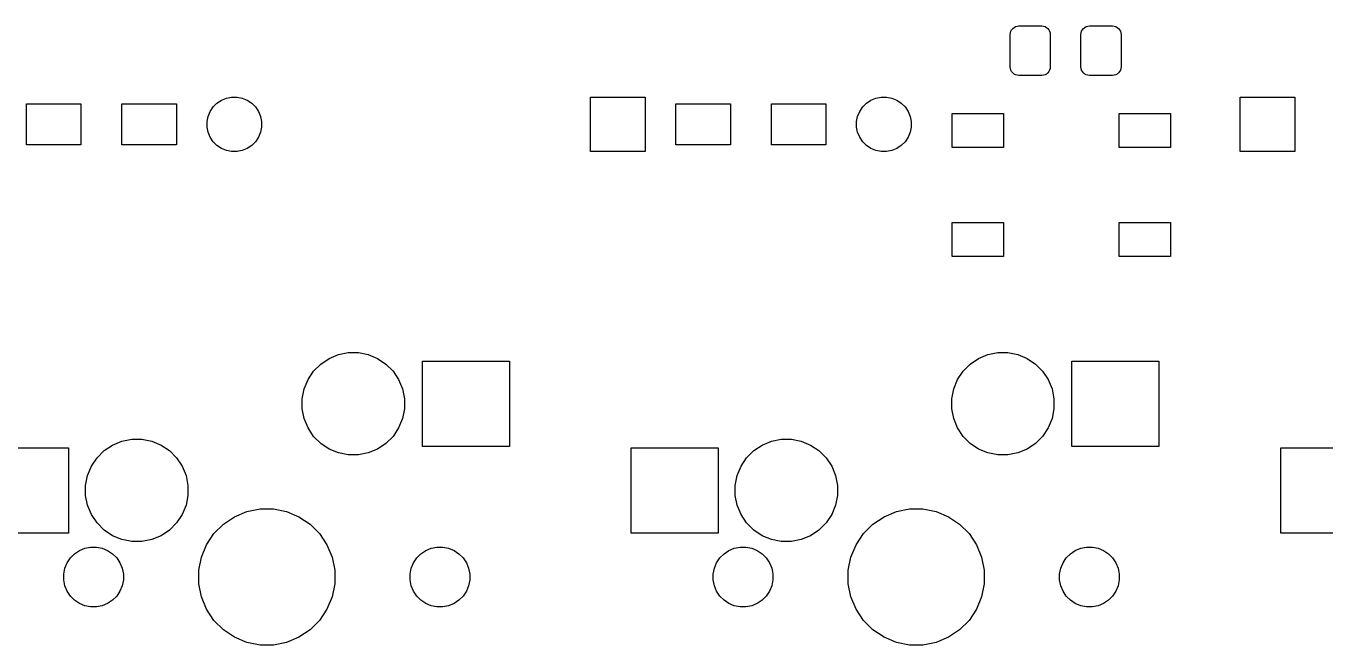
# Model space of a CAD drawing. Extents: x 49 to 351, y -118 to -25.
# Drawn here: x 121.53 to 159.63, y -73.43 to -55.28 of the extents above; entities that cross this region are included whole.
import ezdxf

# ---------------------------------------------------------------- set-up
doc = ezdxf.new("R2010")
doc.units = 0
doc.layers.add('BLACK', color=7, linetype='CONTINUOUS')

msp = doc.modelspace()

# ---------------------------------------------------------------- linework, layer by layer
at = {"layer": 'BLACK', "linetype": 'CONTINUOUS'}
for p, q in [((150.394, -55.532), (150.399, -55.4832)), ((150.394, -56.482), (150.394, -55.532)), ((150.399, -55.4832), (150.413, -55.4363)), ((150.413, -55.4363), (150.436, -55.3931)), ((150.436, -55.3931), (150.467, -55.3552)), ((150.467, -55.3552), (150.505, -55.3241)), ((150.505, -55.3241), (150.548, -55.301)), ((150.548, -55.301), (150.595, -55.2868)), ((150.595, -55.2868), (150.644, -55.282)), ((150.644, -55.282), (151.319, -55.282)), ((151.319, -55.282), (151.368, -55.2868)), ((151.368, -55.2868), (151.415, -55.301)), ((151.415, -55.301), (151.458, -55.3241)), ((151.458, -55.3241), (151.496, -55.3552)), ((151.496, -55.3552), (151.527, -55.3931)), ((151.527, -55.3931), (151.55, -55.4363)), ((151.55, -55.4363), (151.564, -55.4832)), ((151.564, -55.4832), (151.569, -55.532)), ((151.569, -55.532), (151.569, -56.482)), ((152.469, -55.532), (152.474, -55.4832)), ((152.469, -56.482), (152.469, -55.532)), ((152.474, -55.4832), (152.488, -55.4363)), ((152.488, -55.4363), (152.511, -55.3931)), ((152.511, -55.3931), (152.542, -55.3552)), ((152.542, -55.3552), (152.58, -55.3241)), ((152.58, -55.3241), (152.623, -55.301)), ((152.623, -55.301), (152.67, -55.2868)), ((152.67, -55.2868), (152.719, -55.282)), ((152.719, -55.282), (153.394, -55.282)), ((153.394, -55.282), (153.443, -55.2868)), ((153.443, -55.2868), (153.49, -55.301)), ((153.49, -55.301), (153.533, -55.3241)), ((153.533, -55.3241), (153.571, -55.3552)), ((153.571, -55.3552), (153.602, -55.3931)), ((153.602, -55.3931), (153.625, -55.4363)), ((153.625, -55.4363), (153.639, -55.4832)), ((153.639, -55.4832), (153.644, -55.532)), ((153.644, -55.532), (153.644, -56.482)), ((150.399, -56.5308), (150.394, -56.482)), ((150.413, -56.5777), (150.399, -56.5308)), ((150.436, -56.6209), (150.413, -56.5777)), ((150.467, -56.6588), (150.436, -56.6209)), ((150.505, -56.6899), (150.467, -56.6588)), ((150.548, -56.713), (150.505, -56.6899)), ((150.595, -56.7272), (150.548, -56.713)), ((150.644, -56.732), (150.595, -56.7272)), ((151.319, -56.732), (150.644, -56.732)), ((151.368, -56.7272), (151.319, -56.732)), ((151.415, -56.713), (151.368, -56.7272)), ((151.458, -56.6899), (151.415, -56.713)), ((151.496, -56.6588), (151.458, -56.6899)), ((151.527, -56.6209), (151.496, -56.6588)), ((151.55, -56.5777), (151.527, -56.6209)), ((151.564, -56.5308), (151.55, -56.5777)), ((151.569, -56.482), (151.564, -56.5308)), ((152.474, -56.5308), (152.469, -56.482)), ((152.488, -56.5777), (152.474, -56.5308)), ((152.511, -56.6209), (152.488, -56.5777)), ((152.542, -56.6588), (152.511, -56.6209)), ((152.58, -56.6899), (152.542, -56.6588)), ((152.623, -56.713), (152.58, -56.6899)), ((152.67, -56.7272), (152.623, -56.713)), ((152.719, -56.732), (152.67, -56.7272)), ((153.394, -56.732), (152.719, -56.732)), ((153.443, -56.7272), (153.394, -56.732)), ((153.49, -56.713), (153.443, -56.7272)), ((153.533, -56.6899), (153.49, -56.713)), ((153.571, -56.6588), (153.533, -56.6899)), ((153.602, -56.6209), (153.571, -56.6588)), ((153.625, -56.5777), (153.602, -56.6209)), ((153.639, -56.5308), (153.625, -56.5777)), ((153.644, -56.482), (153.639, -56.5308)), ((127.128, -57.5446), (127.259, -57.457)), ((127.259, -57.457), (127.405, -57.3967)), ((127.405, -57.3967), (127.559, -57.366)), ((127.559, -57.366), (127.717, -57.366)), ((127.717, -57.366), (127.871, -57.3967)), ((127.871, -57.3967), (128.017, -57.457)), ((128.017, -57.457), (128.148, -57.5446)), ((138.088, -58.966), (138.088, -57.366)), ((138.088, -57.366), (139.688, -57.366)), ((139.688, -57.366), (139.688, -58.966)), ((146.178, -57.5446), (146.309, -57.457)), ((146.309, -57.457), (146.455, -57.3967)), ((146.455, -57.3967), (146.609, -57.366)), ((146.609, -57.366), (146.767, -57.366)), ((146.767, -57.366), (146.921, -57.3967)), ((146.921, -57.3967), (147.067, -57.457)), ((147.067, -57.457), (147.198, -57.5446)), ((157.138, -58.966), (157.138, -57.366)), ((157.138, -57.366), (158.738, -57.366)), ((158.738, -57.366), (158.738, -58.966)), ((121.538, -58.766), (121.538, -57.566)), ((121.538, -57.566), (123.138, -57.566)), ((123.138, -57.566), (123.138, -58.766)), ((124.338, -58.766), (124.338, -57.566)), ((124.338, -57.566), (125.938, -57.566)), ((125.938, -57.566), (125.938, -58.766)), ((126.869, -57.9326), (126.929, -57.7871)), ((126.929, -57.7871), (127.017, -57.656)), ((127.017, -57.656), (127.128, -57.5446)), ((128.148, -57.5446), (128.259, -57.656)), ((128.259, -57.656), (128.347, -57.7871)), ((128.347, -57.7871), (128.407, -57.9326)), ((140.588, -58.766), (140.588, -57.566)), ((140.588, -57.566), (142.188, -57.566)), ((142.188, -57.566), (142.188, -58.766)), ((143.388, -58.766), (143.388, -57.566)), ((143.388, -57.566), (144.988, -57.566)), ((144.988, -57.566), (144.988, -58.766)), ((145.919, -57.9326), (145.979, -57.7871)), ((145.979, -57.7871), (146.067, -57.656)), ((146.067, -57.656), (146.178, -57.5446)), ((147.198, -57.5446), (147.309, -57.656)), ((147.309, -57.656), (147.397, -57.7871)), ((147.397, -57.7871), (147.457, -57.9326)), ((148.692, -58.844), (148.692, -57.844)), ((148.692, -57.844), (150.192, -57.844)), ((150.192, -57.844), (150.192, -58.844)), ((153.592, -58.844), (153.592, -57.844)), ((153.592, -57.844), (155.092, -57.844)), ((155.092, -57.844), (155.092, -58.844)), ((126.838, -58.0872), (126.869, -57.9326)), ((126.838, -58.2448), (126.838, -58.0872)), ((126.869, -58.3994), (126.838, -58.2448)), ((128.407, -57.9326), (128.438, -58.0872)), ((128.438, -58.2448), (128.407, -58.3994)), ((128.438, -58.0872), (128.438, -58.2448)), ((145.888, -58.0872), (145.919, -57.9326)), ((145.888, -58.2448), (145.888, -58.0872)), ((145.919, -58.3994), (145.888, -58.2448)), ((147.457, -57.9326), (147.488, -58.0872)), ((147.488, -58.2448), (147.457, -58.3994)), ((147.488, -58.0872), (147.488, -58.2448)), ((126.929, -58.5449), (126.869, -58.3994)), ((127.017, -58.676), (126.929, -58.5449)), ((128.347, -58.5449), (128.259, -58.676)), ((128.407, -58.3994), (128.347, -58.5449)), ((145.979, -58.5449), (145.919, -58.3994)), ((146.067, -58.676), (145.979, -58.5449)), ((147.397, -58.5449), (147.309, -58.676)), ((147.457, -58.3994), (147.397, -58.5449)), ((123.138, -58.766), (121.538, -58.766)), ((125.938, -58.766), (124.338, -58.766)), ((127.128, -58.7874), (127.017, -58.676)), ((127.259, -58.875), (127.128, -58.7874)), ((127.405, -58.9353), (127.259, -58.875)), ((127.559, -58.966), (127.405, -58.9353)), ((127.717, -58.966), (127.559, -58.966)), ((127.871, -58.9353), (127.717, -58.966)), ((128.017, -58.875), (127.871, -58.9353)), ((128.148, -58.7874), (128.017, -58.875)), ((128.259, -58.676), (128.148, -58.7874)), ((139.688, -58.966), (138.088, -58.966)), ((142.188, -58.766), (140.588, -58.766)), ((144.988, -58.766), (143.388, -58.766)), ((146.178, -58.7874), (146.067, -58.676)), ((146.309, -58.875), (146.178, -58.7874)), ((146.455, -58.9353), (146.309, -58.875)), ((146.609, -58.966), (146.455, -58.9353)), ((146.767, -58.966), (146.609, -58.966)), ((146.921, -58.9353), (146.767, -58.966)), ((147.067, -58.875), (146.921, -58.9353)), ((147.198, -58.7874), (147.067, -58.875)), ((147.309, -58.676), (147.198, -58.7874)), ((150.192, -58.844), (148.692, -58.844)), ((155.092, -58.844), (153.592, -58.844)), ((158.738, -58.966), (157.138, -58.966)), ((148.692, -62.044), (148.692, -61.044)), ((148.692, -61.044), (150.192, -61.044)), ((150.192, -61.044), (150.192, -62.044)), ((153.592, -62.044), (153.592, -61.044)), ((153.592, -61.044), (155.092, -61.044)), ((155.092, -61.044), (155.092, -62.044)), ((150.192, -62.044), (148.692, -62.044)), ((155.092, -62.044), (153.592, -62.044)), ((130.171, -65.1924), (130.417, -65.0282)), ((130.417, -65.0282), (130.69, -64.9151)), ((130.69, -64.9151), (130.98, -64.8575)), ((130.98, -64.8575), (131.275, -64.8575)), ((131.275, -64.8575), (131.565, -64.9151)), ((131.565, -64.9151), (131.838, -65.0282)), ((131.838, -65.0282), (132.084, -65.1924)), ((133.154, -67.6075), (133.154, -65.1075)), ((133.154, -65.1075), (135.704, -65.1075)), ((135.704, -65.1075), (135.704, -67.6075)), ((149.221, -65.1924), (149.467, -65.0282)), ((149.467, -65.0282), (149.74, -64.9151)), ((149.74, -64.9151), (150.03, -64.8575)), ((150.03, -64.8575), (150.325, -64.8575)), ((150.325, -64.8575), (150.615, -64.9151)), ((150.615, -64.9151), (150.888, -65.0282)), ((150.888, -65.0282), (151.134, -65.1924)), ((152.204, -67.6075), (152.204, -65.1075)), ((152.204, -65.1075), (154.754, -65.1075)), ((154.754, -65.1075), (154.754, -67.6075)), ((129.798, -65.647), (129.962, -65.4013)), ((129.962, -65.4013), (130.171, -65.1924)), ((132.084, -65.1924), (132.293, -65.4013)), ((132.293, -65.4013), (132.457, -65.647)), ((148.848, -65.647), (149.012, -65.4013)), ((149.012, -65.4013), (149.221, -65.1924)), ((151.134, -65.1924), (151.343, -65.4013)), ((151.343, -65.4013), (151.507, -65.647)), ((129.685, -65.92), (129.798, -65.647)), ((132.457, -65.647), (132.57, -65.92)), ((148.735, -65.92), (148.848, -65.647)), ((151.507, -65.647), (151.62, -65.92)), ((129.627, -66.2098), (129.685, -65.92)), ((129.627, -66.5052), (129.627, -66.2098)), ((132.57, -65.92), (132.627, -66.2098)), ((132.627, -66.2098), (132.627, -66.5052)), ((148.677, -66.2098), (148.735, -65.92)), ((148.677, -66.5052), (148.677, -66.2098)), ((151.62, -65.92), (151.677, -66.2098)), ((151.677, -66.2098), (151.677, -66.5052)), ((129.685, -66.795), (129.627, -66.5052)), ((132.627, -66.5052), (132.57, -66.795)), ((148.735, -66.795), (148.677, -66.5052)), ((151.677, -66.5052), (151.62, -66.795)), ((129.798, -67.068), (129.685, -66.795)), ((132.57, -66.795), (132.457, -67.068)), ((148.848, -67.068), (148.735, -66.795)), ((151.62, -66.795), (151.507, -67.068)), ((124.34, -67.4551), (124.63, -67.3975)), ((124.63, -67.3975), (124.925, -67.3975)), ((124.925, -67.3975), (125.215, -67.4551)), ((129.962, -67.3137), (129.798, -67.068)), ((130.171, -67.5226), (129.962, -67.3137)), ((132.293, -67.3137), (132.084, -67.5226)), ((132.457, -67.068), (132.293, -67.3137)), ((143.39, -67.4551), (143.68, -67.3975)), ((143.68, -67.3975), (143.975, -67.3975)), ((143.975, -67.3975), (144.265, -67.4551)), ((149.012, -67.3137), (148.848, -67.068)), ((149.221, -67.5226), (149.012, -67.3137)), ((151.343, -67.3137), (151.134, -67.5226)), ((151.507, -67.068), (151.343, -67.3137)), ((120.227, -67.6475), (122.777, -67.6475)), ((122.777, -67.6475), (122.777, -70.1475)), ((123.612, -67.9413), (123.821, -67.7324)), ((123.821, -67.7324), (124.067, -67.5682)), ((124.067, -67.5682), (124.34, -67.4551)), ((125.215, -67.4551), (125.488, -67.5682)), ((125.488, -67.5682), (125.734, -67.7324)), ((125.734, -67.7324), (125.943, -67.9413)), ((130.417, -67.6868), (130.171, -67.5226)), ((130.69, -67.7999), (130.417, -67.6868)), ((130.98, -67.8575), (130.69, -67.7999)), ((131.565, -67.7999), (131.275, -67.8575)), ((131.838, -67.6868), (131.565, -67.7999)), ((132.084, -67.5226), (131.838, -67.6868)), ((135.704, -67.6075), (133.154, -67.6075)), ((139.278, -70.1475), (139.278, -67.6475)), ((139.278, -67.6475), (141.827, -67.6475)), ((141.827, -67.6475), (141.827, -70.1475)), ((142.662, -67.9413), (142.871, -67.7324)), ((142.871, -67.7324), (143.117, -67.5682)), ((143.117, -67.5682), (143.39, -67.4551)), ((144.265, -67.4551), (144.538, -67.5682)), ((144.538, -67.5682), (144.784, -67.7324)), ((144.784, -67.7324), (144.993, -67.9413)), ((149.467, -67.6868), (149.221, -67.5226)), ((149.74, -67.7999), (149.467, -67.6868)), ((150.03, -67.8575), (149.74, -67.7999)), ((150.615, -67.7999), (150.325, -67.8575)), ((150.888, -67.6868), (150.615, -67.7999)), ((151.134, -67.5226), (150.888, -67.6868)), ((154.754, -67.6075), (152.204, -67.6075)), ((158.327, -70.1475), (158.327, -67.6475)), ((158.327, -67.6475), (160.877, -67.6475)), ((123.335, -68.46), (123.448, -68.187)), ((123.448, -68.187), (123.612, -67.9413)), ((125.943, -67.9413), (126.107, -68.187)), ((126.107, -68.187), (126.22, -68.46)), ((131.275, -67.8575), (130.98, -67.8575)), ((142.385, -68.46), (142.498, -68.187)), ((142.498, -68.187), (142.662, -67.9413)), ((144.993, -67.9413), (145.157, -68.187)), ((145.157, -68.187), (145.27, -68.46)), ((150.325, -67.8575), (150.03, -67.8575)), ((123.277, -68.7498), (123.335, -68.46)), ((126.22, -68.46), (126.277, -68.7498)), ((142.327, -68.7498), (142.385, -68.46)), ((145.27, -68.46), (145.327, -68.7498)), ((123.277, -69.0452), (123.277, -68.7498)), ((126.277, -68.7498), (126.277, -69.0452)), ((142.327, -69.0452), (142.327, -68.7498)), ((145.327, -68.7498), (145.327, -69.0452)), ((123.335, -69.335), (123.277, -69.0452)), ((123.448, -69.608), (123.335, -69.335)), ((126.22, -69.335), (126.107, -69.608)), ((126.277, -69.0452), (126.22, -69.335)), ((142.385, -69.335), (142.327, -69.0452)), ((142.498, -69.608), (142.385, -69.335)), ((145.27, -69.335), (145.157, -69.608)), ((145.327, -69.0452), (145.27, -69.335)), ((123.612, -69.8537), (123.448, -69.608)), ((126.107, -69.608), (125.943, -69.8537)), ((127.316, -69.8887), (127.643, -69.6705)), ((127.643, -69.6705), (128.006, -69.5202)), ((128.006, -69.5202), (128.391, -69.4436)), ((128.391, -69.4436), (128.784, -69.4436)), ((128.784, -69.4436), (129.169, -69.5202)), ((129.169, -69.5202), (129.532, -69.6705)), ((129.532, -69.6705), (129.859, -69.8887)), ((142.662, -69.8537), (142.498, -69.608)), ((145.157, -69.608), (144.993, -69.8537)), ((146.366, -69.8887), (146.693, -69.6705)), ((146.693, -69.6705), (147.056, -69.5202)), ((147.056, -69.5202), (147.441, -69.4436)), ((147.441, -69.4436), (147.834, -69.4436)), ((147.834, -69.4436), (148.219, -69.5202)), ((148.219, -69.5202), (148.582, -69.6705)), ((148.582, -69.6705), (148.909, -69.8887)), ((123.821, -70.0626), (123.612, -69.8537)), ((124.067, -70.2268), (123.821, -70.0626)), ((125.734, -70.0626), (125.488, -70.2268)), ((125.943, -69.8537), (125.734, -70.0626)), ((127.039, -70.1665), (127.316, -69.8887)), ((129.859, -69.8887), (130.136, -70.1665)), ((142.871, -70.0626), (142.662, -69.8537)), ((143.117, -70.2268), (142.871, -70.0626)), ((144.784, -70.0626), (144.538, -70.2268)), ((144.993, -69.8537), (144.784, -70.0626)), ((146.089, -70.1665), (146.366, -69.8887)), ((148.909, -69.8887), (149.186, -70.1665)), ((122.777, -70.1475), (120.227, -70.1475)), ((124.34, -70.3399), (124.067, -70.2268)), ((124.63, -70.3975), (124.34, -70.3399)), ((124.925, -70.3975), (124.63, -70.3975)), ((125.215, -70.3399), (124.925, -70.3975)), ((125.488, -70.2268), (125.215, -70.3399)), ((126.821, -70.493), (127.039, -70.1665)), ((130.136, -70.1665), (130.354, -70.493)), ((141.827, -70.1475), (139.278, -70.1475)), ((143.39, -70.3399), (143.117, -70.2268)), ((143.68, -70.3975), (143.39, -70.3399)), ((143.975, -70.3975), (143.68, -70.3975)), ((144.265, -70.3399), (143.975, -70.3975)), ((144.538, -70.2268), (144.265, -70.3399)), ((145.871, -70.493), (146.089, -70.1665)), ((149.186, -70.1665), (149.404, -70.493)), ((160.877, -70.1475), (158.327, -70.1475)), ((122.828, -70.8797), (122.95, -70.7578)), ((122.95, -70.7578), (123.093, -70.6621)), ((123.093, -70.6621), (123.252, -70.5961)), ((123.252, -70.5961), (123.421, -70.5625)), ((123.421, -70.5625), (123.594, -70.5625)), ((123.594, -70.5625), (123.763, -70.5961)), ((123.763, -70.5961), (123.922, -70.6621)), ((123.922, -70.6621), (124.065, -70.7578)), ((124.065, -70.7578), (124.187, -70.8797)), ((126.594, -71.2411), (126.67, -70.8559)), ((126.67, -70.8559), (126.821, -70.493)), ((130.354, -70.493), (130.505, -70.8559)), ((130.505, -70.8559), (130.581, -71.2411)), ((132.988, -70.8797), (133.11, -70.7578)), ((133.11, -70.7578), (133.253, -70.6621)), ((133.253, -70.6621), (133.412, -70.5961)), ((133.412, -70.5961), (133.581, -70.5625)), ((133.581, -70.5625), (133.754, -70.5625)), ((133.754, -70.5625), (133.923, -70.5961)), ((133.923, -70.5961), (134.082, -70.6621)), ((134.082, -70.6621), (134.225, -70.7578)), ((134.225, -70.7578), (134.347, -70.8797)), ((141.878, -70.8797), (142, -70.7578)), ((142, -70.7578), (142.143, -70.6621)), ((142.143, -70.6621), (142.302, -70.5961)), ((142.302, -70.5961), (142.471, -70.5625)), ((142.471, -70.5625), (142.644, -70.5625)), ((142.644, -70.5625), (142.813, -70.5961)), ((142.813, -70.5961), (142.972, -70.6621)), ((142.972, -70.6621), (143.115, -70.7578)), ((143.115, -70.7578), (143.237, -70.8797)), ((145.644, -71.2411), (145.72, -70.8559)), ((145.72, -70.8559), (145.871, -70.493)), ((149.404, -70.493), (149.555, -70.8559)), ((149.555, -70.8559), (149.631, -71.2411)), ((152.038, -70.8797), (152.16, -70.7578)), ((152.16, -70.7578), (152.303, -70.6621)), ((152.303, -70.6621), (152.462, -70.5961)), ((152.462, -70.5961), (152.631, -70.5625)), ((152.631, -70.5625), (152.804, -70.5625)), ((152.804, -70.5625), (152.973, -70.5961)), ((152.973, -70.5961), (153.132, -70.6621)), ((153.132, -70.6621), (153.275, -70.7578)), ((153.275, -70.7578), (153.397, -70.8797)), ((122.632, -71.3513), (122.666, -71.1823)), ((122.666, -71.1823), (122.732, -71.023)), ((122.732, -71.023), (122.828, -70.8797)), ((124.187, -70.8797), (124.283, -71.023)), ((124.283, -71.023), (124.349, -71.1823)), ((124.349, -71.1823), (124.382, -71.3513)), ((126.594, -71.6339), (126.594, -71.2411)), ((130.581, -71.2411), (130.581, -71.6339)), ((132.792, -71.3513), (132.826, -71.1823)), ((132.826, -71.1823), (132.892, -71.023)), ((132.892, -71.023), (132.988, -70.8797)), ((134.347, -70.8797), (134.443, -71.023)), ((134.443, -71.023), (134.509, -71.1823)), ((134.509, -71.1823), (134.542, -71.3513)), ((141.683, -71.3513), (141.716, -71.1823)), ((141.716, -71.1823), (141.782, -71.023)), ((141.782, -71.023), (141.878, -70.8797)), ((143.237, -70.8797), (143.333, -71.023)), ((143.333, -71.023), (143.399, -71.1823)), ((143.399, -71.1823), (143.433, -71.3513)), ((145.644, -71.6339), (145.644, -71.2411)), ((149.631, -71.2411), (149.631, -71.6339)), ((151.843, -71.3513), (151.876, -71.1823)), ((151.876, -71.1823), (151.942, -71.023)), ((151.942, -71.023), (152.038, -70.8797)), ((153.397, -70.8797), (153.493, -71.023)), ((153.493, -71.023), (153.559, -71.1823)), ((153.559, -71.1823), (153.593, -71.3513)), ((122.632, -71.5237), (122.632, -71.3513)), ((122.666, -71.6927), (122.632, -71.5237)), ((124.382, -71.5237), (124.349, -71.6927)), ((124.382, -71.3513), (124.382, -71.5237)), ((132.792, -71.5237), (132.792, -71.3513)), ((132.826, -71.6927), (132.792, -71.5237)), ((134.542, -71.5237), (134.509, -71.6927)), ((134.542, -71.3513), (134.542, -71.5237)), ((141.683, -71.5237), (141.683, -71.3513)), ((141.716, -71.6927), (141.683, -71.5237)), ((143.433, -71.5237), (143.399, -71.6927)), ((143.433, -71.3513), (143.433, -71.5237)), ((151.843, -71.5237), (151.843, -71.3513)), ((151.876, -71.6927), (151.843, -71.5237)), ((153.593, -71.5237), (153.559, -71.6927)), ((153.593, -71.3513), (153.593, -71.5237)), ((122.732, -71.852), (122.666, -71.6927)), ((122.828, -71.9953), (122.732, -71.852)), ((122.95, -72.1172), (122.828, -71.9953)), ((124.187, -71.9953), (124.065, -72.1172)), ((124.283, -71.852), (124.187, -71.9953)), ((124.349, -71.6927), (124.283, -71.852)), ((126.67, -72.0191), (126.594, -71.6339)), ((130.581, -71.6339), (130.505, -72.0191)), ((132.892, -71.852), (132.826, -71.6927)), ((132.988, -71.9953), (132.892, -71.852)), ((133.11, -72.1172), (132.988, -71.9953)), ((134.347, -71.9953), (134.225, -72.1172)), ((134.443, -71.852), (134.347, -71.9953)), ((134.509, -71.6927), (134.443, -71.852)), ((141.782, -71.852), (141.716, -71.6927)), ((141.878, -71.9953), (141.782, -71.852)), ((142, -72.1172), (141.878, -71.9953)), ((143.237, -71.9953), (143.115, -72.1172)), ((143.333, -71.852), (143.237, -71.9953)), ((143.399, -71.6927), (143.333, -71.852)), ((145.72, -72.0191), (145.644, -71.6339)), ((149.631, -71.6339), (149.555, -72.0191)), ((151.942, -71.852), (151.876, -71.6927)), ((152.038, -71.9953), (151.942, -71.852)), ((152.16, -72.1172), (152.038, -71.9953)), ((153.397, -71.9953), (153.275, -72.1172)), ((153.493, -71.852), (153.397, -71.9953)), ((153.559, -71.6927), (153.493, -71.852)), ((123.093, -72.2129), (122.95, -72.1172)), ((123.252, -72.2789), (123.093, -72.2129)), ((123.421, -72.3125), (123.252, -72.2789)), ((123.594, -72.3125), (123.421, -72.3125)), ((123.763, -72.2789), (123.594, -72.3125)), ((123.922, -72.2129), (123.763, -72.2789)), ((124.065, -72.1172), (123.922, -72.2129)), ((126.821, -72.382), (126.67, -72.0191)), ((127.039, -72.7085), (126.821, -72.382)), ((130.354, -72.382), (130.136, -72.7085)), ((130.505, -72.0191), (130.354, -72.382)), ((133.253, -72.2129), (133.11, -72.1172)), ((133.412, -72.2789), (133.253, -72.2129)), ((133.581, -72.3125), (133.412, -72.2789)), ((133.754, -72.3125), (133.581, -72.3125)), ((133.923, -72.2789), (133.754, -72.3125)), ((134.082, -72.2129), (133.923, -72.2789)), ((134.225, -72.1172), (134.082, -72.2129)), ((142.143, -72.2129), (142, -72.1172)), ((142.302, -72.2789), (142.143, -72.2129)), ((142.471, -72.3125), (142.302, -72.2789)), ((142.644, -72.3125), (142.471, -72.3125)), ((142.813, -72.2789), (142.644, -72.3125)), ((142.972, -72.2129), (142.813, -72.2789)), ((143.115, -72.1172), (142.972, -72.2129)), ((145.871, -72.382), (145.72, -72.0191)), ((146.089, -72.7085), (145.871, -72.382)), ((149.404, -72.382), (149.186, -72.7085)), ((149.555, -72.0191), (149.404, -72.382)), ((152.303, -72.2129), (152.16, -72.1172)), ((152.462, -72.2789), (152.303, -72.2129)), ((152.631, -72.3125), (152.462, -72.2789)), ((152.804, -72.3125), (152.631, -72.3125)), ((152.973, -72.2789), (152.804, -72.3125)), ((153.132, -72.2129), (152.973, -72.2789)), ((153.275, -72.1172), (153.132, -72.2129)), ((127.316, -72.9863), (127.039, -72.7085)), ((130.136, -72.7085), (129.859, -72.9863)), ((146.366, -72.9863), (146.089, -72.7085)), ((149.186, -72.7085), (148.909, -72.9863)), ((127.643, -73.2045), (127.316, -72.9863)), ((129.859, -72.9863), (129.532, -73.2045)), ((146.693, -73.2045), (146.366, -72.9863)), ((148.909, -72.9863), (148.582, -73.2045)), ((128.006, -73.3548), (127.643, -73.2045)), ((128.391, -73.4314), (128.006, -73.3548)), ((128.784, -73.4314), (128.391, -73.4314)), ((129.169, -73.3548), (128.784, -73.4314)), ((129.532, -73.2045), (129.169, -73.3548)), ((147.056, -73.3548), (146.693, -73.2045)), ((147.441, -73.4314), (147.056, -73.3548)), ((147.834, -73.4314), (147.441, -73.4314)), ((148.219, -73.3548), (147.834, -73.4314)), ((148.582, -73.2045), (148.219, -73.3548))]:
    msp.add_line(p, q, dxfattribs=at)

doc.saveas('drawing.dxf')
